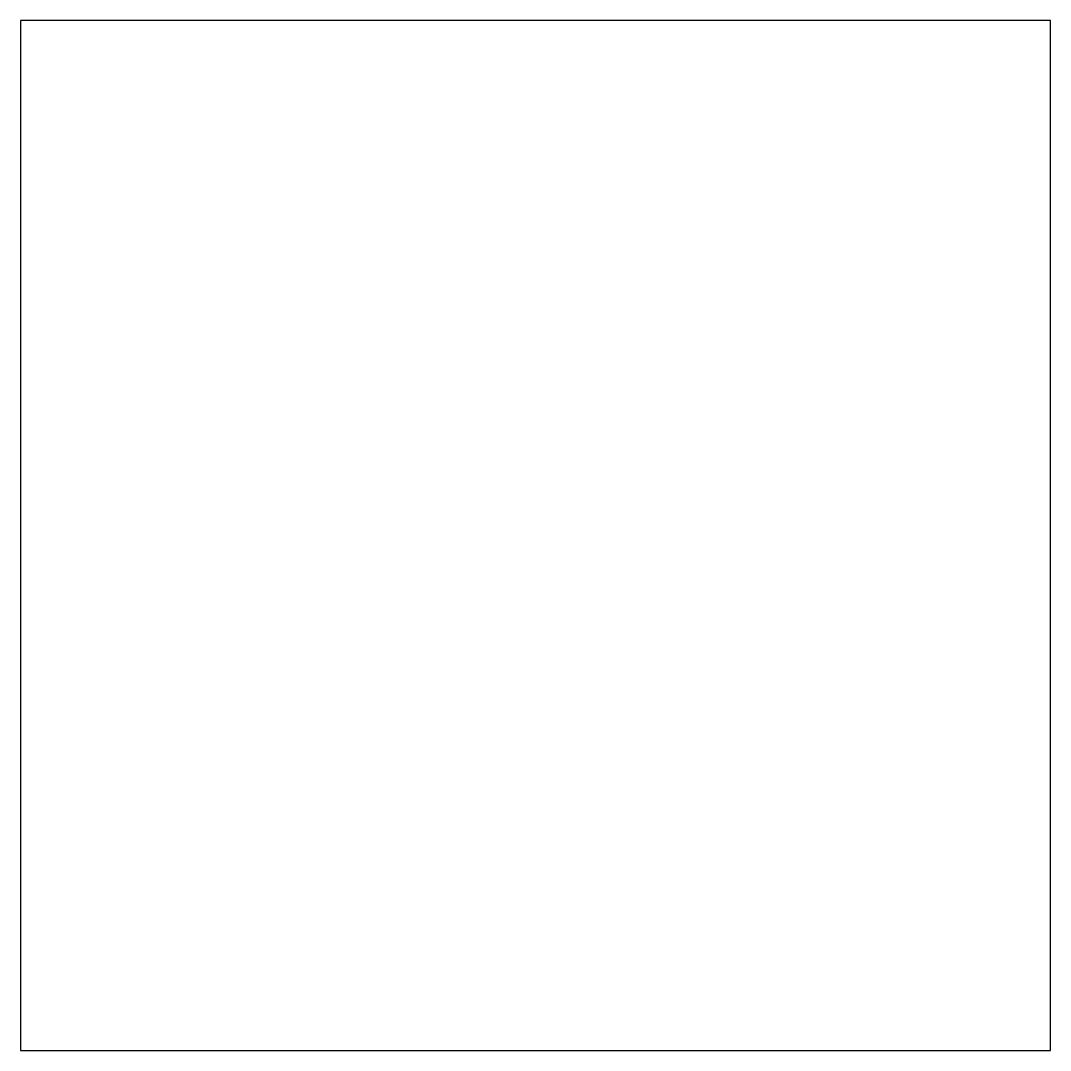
# Model space of a CAD drawing. Header units: millimetres. Extents: x 0 to 50, y 0 to 50.
import ezdxf

# ---------------------------------------------------------------- set-up
doc = ezdxf.new("R2010")
doc.units = ezdxf.units.MM

msp = doc.modelspace()

# ---------------------------------------------------------------- linework, layer by layer
at = {"color": 0, "linetype": 'CONTINUOUS'}
for p, q in [((50, 50), (0, 50)), ((0, 50), (0, 0)), ((50, 0), (50, 50)), ((0, 0), (50, 0))]:
    msp.add_line(p, q, dxfattribs=at)

doc.saveas('drawing.dxf')
